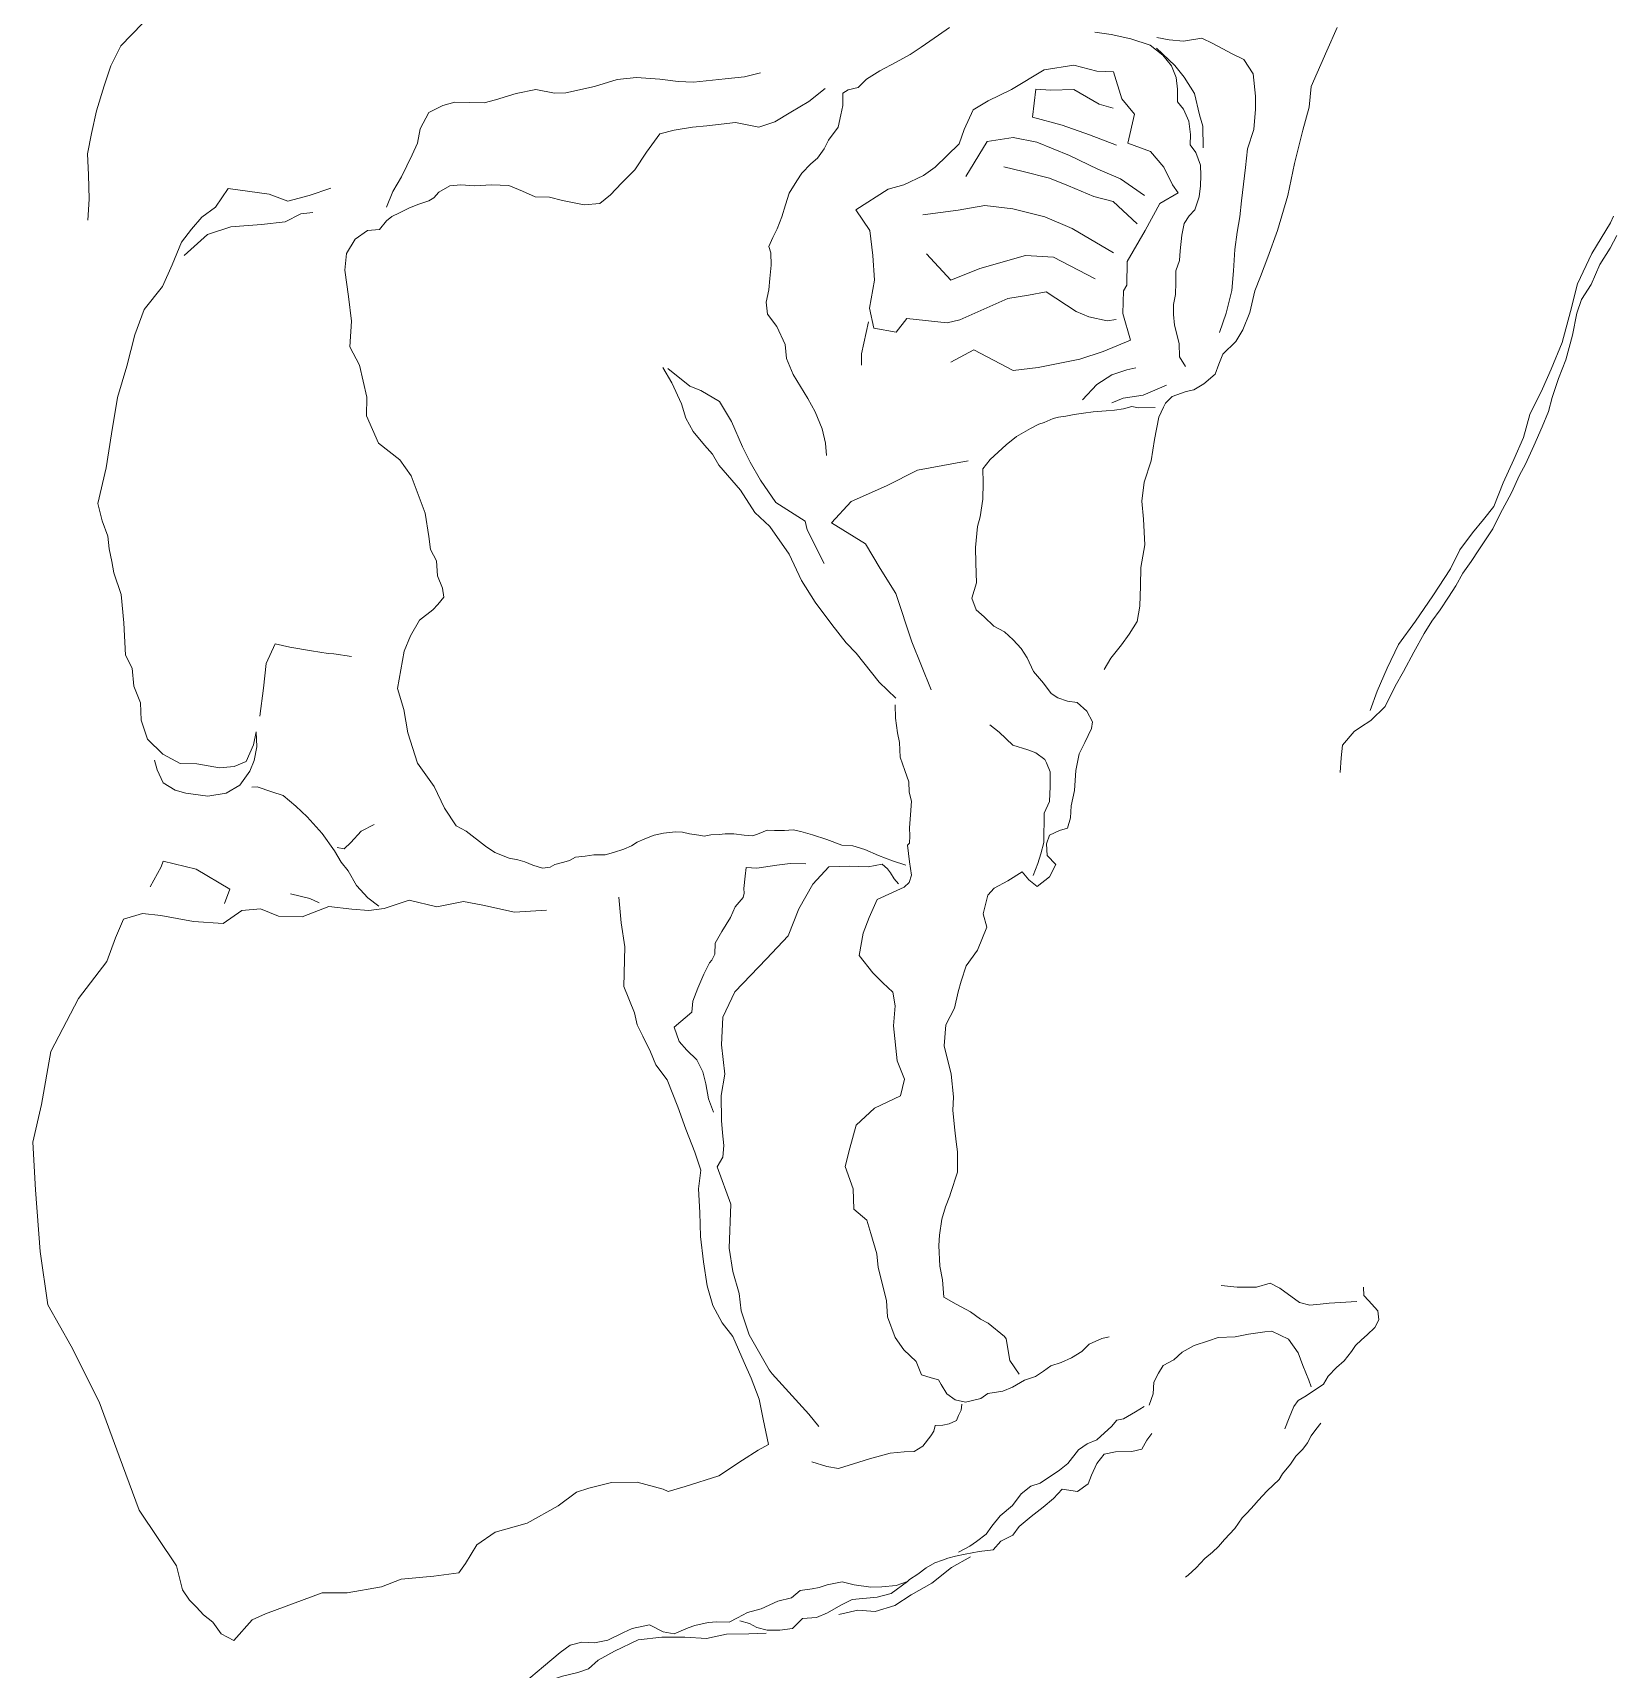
# Model space of a CAD drawing. Extents: x 683321 to 688873, y 7661944 to 7668387.
# Drawn here: x 684942.1 to 685194.4, y 7664659.4 to 7664920.7 of the extents above; entities that cross this region are included whole.
import ezdxf

# ---------------------------------------------------------------- set-up
doc = ezdxf.new("R2010")
doc.units = 0
doc.header["$MEASUREMENT"] = 0
doc.layers.add('01 CRESTA_Line', color=3, linetype='Continuous', lineweight=20)

msp = doc.modelspace()

# ---------------------------------------------------------------- linework, layer by layer
at = {"layer": '01 CRESTA_Line'}
for points in [[(684959.65, 7664922.17, 4208.72), (684956.19, 7664918.61, 4207.88), (684954.6, 7664915.43, 4207.9), (684953.53, 7664912.23, 4207.76), (684952.33, 7664908.23, 4207.52), (684951.53, 7664904.64, 4207.62), (684950.88, 7664901.38, 4207.73), (684951.06, 7664898.01, 4208.3), (684951.15, 7664894.13, 4207.61), (684950.92, 7664890.81, 4207.16)], [(685088.58, 7664921.56, 4213.16), (685086.8, 7664920.33, 4214.23), (685084.07, 7664918.43, 4215.48), (685082.29, 7664917.24, 4216.41), (685080.04, 7664916.01, 4217.16), (685077.45, 7664914.64, 4218.51), (685075.29, 7664913.29, 4219.29), (685074.01, 7664911.96, 4220.22), (685072.38, 7664911.62, 4220.7), (685071.54, 7664911.09, 4220.66), (685071.53, 7664909.11, 4219.94), (685071.19, 7664907.58, 4219.25), (685070.77, 7664905.66, 4218.93), (685069.23, 7664903.56, 4218.57), (685068.56, 7664902.2, 4218.53), (685067.51, 7664900.66, 4218.4), (685066.42, 7664899.76, 4218.4), (685064.98, 7664898.31, 4218.13), (685064.17, 7664897.08, 4217.98), (685062.95, 7664895.11, 4217.95), (685062.4, 7664893.22, 4217.89), (685061.77, 7664891.31, 4217.64), (685061.07, 7664889.41, 4217.47), (685060.34, 7664887.99, 4217.39), (685059.73, 7664886.59, 4217.37), (685060.03, 7664885.55, 4217.04), (685060.09, 7664883.6, 4216.48), (685059.88, 7664881.48, 4216.3), (685059.71, 7664879.68, 4216.08), (685059.31, 7664877.67, 4215.86), (685059.52, 7664875.78, 4215.69), (685061, 7664873.81, 4215.29), (685062.32, 7664870.94, 4215.04), (685062.54, 7664868.68, 4214.81), (685063.62, 7664866.15, 4214.48), (685065.97, 7664862.31, 4214.04), (685067.09, 7664860.18, 4213.65), (685068.25, 7664857.48, 4213.45), (685068.75, 7664855.18, 4213.21), (685068.91, 7664853.22, 4213.12)], [(685126.27, 7664867.41, 4208.25), (685125.31, 7664868.94, 4208.44), (685125.28, 7664871.1, 4208.95), (685124.5, 7664874.01, 4209.85), (685124.36, 7664875.74, 4210.32), (685124.37, 7664877.29, 4210.61), (685124.65, 7664878.91, 4210.97), (685124.74, 7664880.81, 4211.02), (685124.74, 7664882.69, 4211.13), (685125.33, 7664884.32, 4210.89), (685125.42, 7664885.91, 4210.6), (685125.69, 7664888.41, 4209.9), (685126.05, 7664890.24, 4209.8), (685126.85, 7664891.48, 4209.66), (685127.78, 7664892.46, 4209.77), (685128.43, 7664894.5, 4209.81), (685128.68, 7664896.29, 4209.74), (685128.73, 7664897.93, 4209.8), (685128.66, 7664899.59, 4209.94), (685127.91, 7664901.57, 4210.24), (685127.01, 7664902.79, 4210.14), (685127.09, 7664904.48, 4209.87), (685126.81, 7664906.6, 4210.09), (685125.95, 7664908.49, 4210.13), (685124.97, 7664909.7, 4210.15), (685124.98, 7664911.69, 4210.15), (685124.76, 7664913.58, 4210.35), (685124.03, 7664915.41, 4210.39), (685122.63, 7664917.16, 4210.41), (685120.61, 7664918.72, 4210.71), (685117.54, 7664919.76, 4210.76), (685114.38, 7664920.44, 4210.47), (685111.81, 7664920.81, 4210.01)], [(685150.47, 7664921.53, 4201.67), (685148.82, 7664917.84, 4201.88), (685146.36, 7664912.11, 4202.74), (685146, 7664908.81, 4202.72), (685145.01, 7664905.13, 4203.2), (685143.7, 7664899.82, 4203.64), (685142.6, 7664894.73, 4203.97), (685140.97, 7664889.15, 4204.36), (685139.44, 7664884.85, 4204.85), (685138.24, 7664881.8, 4204.98), (685137.34, 7664879.5, 4205.61), (685136.54, 7664876.04, 4205.77), (685135.44, 7664873.25, 4206.46), (685134.29, 7664871.39, 4206.83), (685132.25, 7664869.38, 4207.25), (685131.58, 7664867.77, 4207.17), (685130.99, 7664866.21, 4207.01), (685129.19, 7664864.63, 4207.05), (685127.58, 7664863.7, 4206.52), (685126.4, 7664863.4, 4206.91), (685124.14, 7664862.61, 4207.55), (685123.06, 7664861.56, 4207.43), (685122.75, 7664860.91, 4207.25), (685122.01, 7664859.34, 4207.55), (685121.31, 7664855.77, 4207.74), (685120.81, 7664852.34, 4208.11), (685119.65, 7664848.94, 4208.38), (685119.29, 7664845.9, 4207.9), (685119.55, 7664843.01, 4207.9), (685119.79, 7664838.93, 4208.12), (685119.11, 7664835.31, 4208.03), (685119.09, 7664832.37, 4208.54), (685119, 7664829.16, 4208.55), (685118.53, 7664826.71, 4208.07), (685117.28, 7664824.69, 4207.88), (685116.07, 7664822.94, 4208.54), (685114.35, 7664820.84, 4208.96), (685113.27, 7664819, 4208.82)], [(685131.68, 7664872.82, 4206.91), (685132.76, 7664875.91, 4206.81), (685133.69, 7664879.55, 4206.7), (685133.92, 7664882.68, 4206.86), (685134.17, 7664886.08, 4206.72), (685134.52, 7664888.85, 4207.13), (685134.92, 7664891.29, 4207.17), (685135.23, 7664893.89, 4207.12), (685135.84, 7664899.19, 4206.96), (685136.16, 7664902.16, 4207.21), (685137.18, 7664905.24, 4207.11), (685137.45, 7664908.52, 4207.1), (685137.45, 7664910.57, 4207.25), (685137.09, 7664914.13, 4207.85), (685135.56, 7664916.46, 4208.44), (685133.73, 7664917.34, 4209.37), (685130.61, 7664918.98, 4209.51), (685128.89, 7664919.86, 4209.44), (685125.97, 7664919.35, 4210.25), (685123.68, 7664919.58, 4210.02), (685121.67, 7664919.93, 4209.71)], [(685121.66, 7664918.25, 4210.26), (685124.55, 7664915.51, 4209.97), (685126.05, 7664913.64, 4209.9), (685127.7, 7664911, 4209.69), (685128.51, 7664907.6, 4209.17), (685129.03, 7664905.79, 4209.75), (685129.1, 7664902.33, 4209.43)], [(685115.19, 7664874.92, 4207.8), (685113.73, 7664874.69, 4208.13), (685110.83, 7664875.36, 4208.23), (685108.78, 7664876.19, 4207.42), (685104.01, 7664879.33, 4207.6), (685101.18, 7664878.78, 4208.51), (685097.88, 7664878.3, 4208.3), (685094.08, 7664876.57, 4208.25), (685090.21, 7664874.89, 4208.49), (685088.19, 7664874.4, 4208.01), (685081.77, 7664875.1, 4208.43), (685080.05, 7664872.9, 4208.35), (685076.46, 7664873.56, 4208.01), (685075.81, 7664876.71, 4207.71), (685076.58, 7664881.21, 4208.39), (685076.32, 7664885.16, 4208.06), (685075.86, 7664889.15, 4208.95), (685073.59, 7664892.43, 4209.62), (685078.8, 7664895.73, 4208.29), (685081.29, 7664896.41, 4208.84), (685084.4, 7664897.93, 4208.74), (685086.27, 7664899.26, 4208.25), (685090.14, 7664902.97, 4208.51), (685090.94, 7664905.28, 4209.26), (685092.35, 7664908.42, 4208.4), (685094.73, 7664909.82, 4208), (685098.45, 7664911.67, 4208.12), (685103.69, 7664914.77, 4208.42), (685108.44, 7664915.56, 4208.28), (685112.13, 7664914.57, 4209.08), (685114.77, 7664914.46, 4208.82), (685116.08, 7664910.15, 4208.6), (685118.13, 7664907.71, 4208.33), (685117.04, 7664903.07, 4208.17), (685120.69, 7664901.76, 4207.9), (685122.82, 7664899.23, 4208.93), (685124.21, 7664896.44, 4209.12), (685125.09, 7664895.15, 4208.84), (685122.18, 7664893.43, 4208.73), (685119.83, 7664889.12, 4208.8), (685116.96, 7664884.2, 4208.65), (685116.92, 7664880.41, 4207.91), (685116.39, 7664879.49, 4207.92), (685116.27, 7664875.86, 4207.51), (685117.48, 7664871.62, 4207.12), (685113.13, 7664869.81, 4208.31), (685109.38, 7664868.6, 4207.48), (685102.72, 7664867.27, 4207.91), (685098.73, 7664866.78, 4207.87), (685092.44, 7664870.05, 4208.55), (685088.81, 7664868.12, 4207.94)], [(685068.69, 7664911.8, 4220.88), (685066.12, 7664909.76, 4220.09), (685063.22, 7664908.04, 4221.04), (685060.66, 7664906.48, 4221.42), (685058.11, 7664905.63, 4221.1), (685054.41, 7664906.39, 4221.01), (685049.79, 7664905.85, 4221.72), (685047.52, 7664905.63, 4221.76), (685044.57, 7664905.18, 4221.4), (685042.33, 7664904.55, 4221.23), (685040.17, 7664901.62, 4220.61), (685038.31, 7664898.81, 4220.5), (685036.17, 7664896.71, 4220.14), (685034.43, 7664894.81, 4220.56), (685032.74, 7664893.43, 4220.62), (685030.22, 7664893.23, 4220.63), (685026.74, 7664893.94, 4220.02), (685024.66, 7664894.47, 4220.53), (685022.39, 7664894.5, 4221.03), (685020.36, 7664895.44, 4221.03), (685018.18, 7664896.34, 4220.86), (685015.44, 7664896.44, 4220.64), (685012.7, 7664896.26, 4221.04), (685010.54, 7664896.41, 4221.15), (685008.75, 7664896.24, 4221.14), (685007.01, 7664895.28, 4220.84), (685006.21, 7664894.35, 4220.53), (685005.39, 7664893.86, 4220.67), (685003.83, 7664893.34, 4220.66), (685002.34, 7664892.73, 4220.66), (685000.73, 7664891.95, 4220.69), (684999.49, 7664891.35, 4220.86), (684998.63, 7664890.7, 4220.89), (684997.54, 7664889.3, 4220.72), (684995.62, 7664889.13, 4220.26), (684993.62, 7664887.74, 4220.07), (684992.24, 7664885.45, 4220.56), (684991.97, 7664882.82, 4220.9), (684992.57, 7664878.57, 4221.64), (684993.07, 7664874.67, 4221.26), (684992.8, 7664870.55, 4221.28), (684994.33, 7664867.62, 4221.89), (684995.48, 7664862.52, 4220.45), (684995.47, 7664859.55, 4221.02), (684997.39, 7664855.16, 4220.21), (685000.77, 7664852.51, 4219.69), (685002.6, 7664849.94, 4219.86), (685004.84, 7664844, 4220.31), (685005.42, 7664840.28, 4221.02), (685005.65, 7664838.21, 4220.81), (685006.63, 7664836.38, 4220.14), (685006.81, 7664833.97, 4220.62), (685007.57, 7664832, 4220.75), (685007.79, 7664830.57, 4220.92), (685006.84, 7664829.43, 4221), (685006.05, 7664828.53, 4220.69), (685003.91, 7664826.92, 4221.28), (685002.48, 7664824.39, 4221.76), (685001.47, 7664821.98, 4221.59), (685000.39, 7664815.99, 4221.67), (685001.41, 7664812.64, 4221.96), (685002.08, 7664808.9, 4222.16), (685003.58, 7664804.05, 4222.39), (685006.28, 7664800.33, 4221.85), (685007.91, 7664796.88, 4222.74), (685009.78, 7664794.06, 4221.94), (685011.37, 7664793.22, 4221.36), (685014.46, 7664790.83, 4219.59), (685015.93, 7664789.81, 4219.86), (685018.23, 7664788.88, 4219.77), (685019.64, 7664788.65, 4219.73), (685020.74, 7664788.33, 4219.67), (685022.04, 7664787.8, 4219.66), (685023.57, 7664787.28, 4219.63), (685024.79, 7664787.44, 4219.46), (685025.52, 7664787.88, 4219.25), (685026.96, 7664788.27, 4218.82), (685027.87, 7664788.54, 4218.65), (685028.83, 7664789.04, 4218.51), (685030.37, 7664789.21, 4218.37), (685031.77, 7664789.42, 4218.2), (685033.55, 7664789.44, 4218.12), (685034.89, 7664789.81, 4217.9), (685036.57, 7664790.35, 4217.84), (685037.76, 7664790.87, 4217.88), (685038.69, 7664791.43, 4217.71), (685039.92, 7664792.01, 4217.5), (685041.38, 7664792.59, 4217.19), (685042.91, 7664792.91, 4216.96), (685044.82, 7664793.11, 4217.04), (685045.9, 7664793.05, 4216.86), (685047.07, 7664792.8, 4217.06), (685048.53, 7664792.56, 4217.55), (685049.41, 7664792.42, 4217.44), (685050.46, 7664792.6, 4217.42), (685051.8, 7664792.7, 4217.45), (685052.74, 7664792.79, 4217.29), (685054.13, 7664792.79, 4217.09), (685055.77, 7664792.55, 4217.3), (685057.15, 7664792.47, 4217.08), (685058.16, 7664792.81, 4216.9), (685059.44, 7664793.35, 4216.67), (685060.64, 7664793.31, 4216.44), (685062.23, 7664793.29, 4216.38), (685063.6, 7664793.44, 4216.53), (685064.82, 7664793.14, 4216.4), (685066.7, 7664792.6, 4215.97), (685068.97, 7664791.9, 4215.85), (685071.35, 7664790.96, 4215.81), (685073.11, 7664790.86, 4215.21), (685075.06, 7664790.29, 4214.74), (685077.22, 7664789.3, 4214.66), (685079.49, 7664788.47, 4214.28), (685081.6, 7664787.77, 4213.79)], [(684998.66, 7664892.88, 4220.41), (684999.66, 7664895.34, 4220.44), (685001.05, 7664897.69, 4220.47), (685002.72, 7664901.2, 4220.41), (685003.58, 7664903.06, 4220.04), (685004.03, 7664905.38, 4219.57), (685005.41, 7664908, 4220.04), (685007.64, 7664909.11, 4220.25), (685009.56, 7664909.63, 4219.85), (685014.26, 7664909.54, 4220.99), (685016.06, 7664909.98, 4221.12), (685019.35, 7664911.01, 4221.64), (685022.51, 7664911.64, 4221.81), (685025.5, 7664911.04, 4221.24), (685027.28, 7664911.12, 4220.79), (685031.89, 7664912.15, 4220.89), (685035.5, 7664913.24, 4220.49), (685038.6, 7664913.56, 4219.6), (685042.3, 7664913.29, 4220.29), (685045.23, 7664912.91, 4219.89), (685047.69, 7664912.8, 4219.73), (685052.74, 7664913.34, 4220.31), (685055.84, 7664913.66, 4219.72), (685058.39, 7664914.32, 4218.62)], [(685115.24, 7664902.77, 4208.78), (685110.93, 7664904.4, 4208.66), (685106.57, 7664905.97, 4208.57), (685101.82, 7664907.25, 4208.82), (685102.34, 7664911.68, 4208.96), (685104.74, 7664911.55, 4208.99), (685108.45, 7664911.63, 4207.97), (685112.47, 7664909.3, 4209.15), (685114.71, 7664908.67, 4209.21)], [(685091.16, 7664897.75, 4208.45), (685094.6, 7664903.33, 4208.96), (685098.76, 7664904.01, 4209.07), (685102.52, 7664903.25, 4209.14), (685107.76, 7664901.11, 4208.86), (685112.24, 7664898.93, 4208.88), (685115.88, 7664897.38, 4208.34), (685119.7, 7664894.73, 4209.02)], [(685118.54, 7664890.21, 4209.01), (685114.69, 7664893.74, 4208.67), (685111.62, 7664894.56, 4209.16), (685107.58, 7664896.29, 4209.55), (685104.53, 7664897.48, 4209.13), (685100.36, 7664898.54, 4209.27), (685097.25, 7664899.29, 4208.66)], [(684961.59, 7664804.52, 4218.4), (684962, 7664803, 4218.8), (684963, 7664800.92, 4218.78), (684964.89, 7664799.76, 4218.59), (684966.62, 7664799.28, 4218.45), (684970.1, 7664798.81, 4218.73), (684973.05, 7664799.25, 4218.59), (684975.22, 7664800.55, 4218.34), (684976.82, 7664802.78, 4218.54), (684977.51, 7664804.48, 4218.87), (684977.96, 7664806.7, 4217.85), (684977.82, 7664809.08, 4217.85), (684977.42, 7664806.99, 4217.81), (684976.23, 7664804.34, 4219.03), (684974.31, 7664803.51, 4219.12), (684971.97, 7664803.3, 4219), (684968.34, 7664803.95, 4219.11), (684965.7, 7664804.04, 4219.35), (684962.9, 7664805.51, 4219.34), (684960.48, 7664807.92, 4217.52), (684959.46, 7664810.94, 4217.13), (684959.35, 7664813.68, 4216.88), (684958.3, 7664816.39, 4217.01), (684958.02, 7664819.24, 4217.33), (684956.96, 7664821.33, 4216.75), (684956.67, 7664826.5, 4216.87), (684956.24, 7664831.01, 4216.41), (684955.11, 7664834.48, 4215.26), (684954.79, 7664836.26, 4215.17), (684954.33, 7664838.31, 4215.43), (684954.13, 7664840.32, 4215.47), (684953.21, 7664842.78, 4215.94), (684952.56, 7664845.56, 4215.44), (684953.85, 7664851.21, 4215.48), (684954.71, 7664856.68, 4215.38), (684955.7, 7664862.44, 4215.9), (684957.19, 7664867.48, 4215.86), (684958.47, 7664872.45, 4216.12), (684959.96, 7664876.5, 4215.58), (684962.88, 7664880.2, 4216.65), (684964.42, 7664883.67, 4216.82), (684965.91, 7664887.25, 4216.82), (684967.48, 7664889.33, 4216.52), (684969.16, 7664891.25, 4216.43), (684971.33, 7664892.88, 4216.7), (684973.33, 7664895.82, 4216.62), (684979.89, 7664894.92, 4218.31), (684982.89, 7664893.81, 4216.88), (684986.31, 7664894.73, 4218.05), (684989.77, 7664895.92, 4217.65)], [(684966.32, 7664885.12, 4217.79), (684970.03, 7664888.51, 4217.94), (684973.76, 7664889.73, 4218.22), (684978.69, 7664890.09, 4218.76), (684982.46, 7664890.5, 4218.91), (684984.94, 7664891.82, 4218.18), (684986.86, 7664892, 4217.67)], [(685084.33, 7664891.65, 4208.26), (685089.97, 7664892.36, 4208.96), (685094.19, 7664893.14, 4209.12), (685098.67, 7664892.59, 4209.04), (685103.8, 7664891.31, 4208.95), (685108.19, 7664889.46, 4208.67), (685114.75, 7664885.58, 4209.07)], [(685194.62, 7664891.41, 4211.19), (685194.15, 7664890.36, 4211.38), (685191.18, 7664885.45, 4211.02), (685188.88, 7664880.61, 4211.06), (685187.74, 7664876.2, 4211.37), (685186.44, 7664871.24, 4211.69), (685184.66, 7664866.99, 4211.94), (685183.31, 7664863.85, 4212.01), (685181.29, 7664859.76, 4211.53), (685180.28, 7664856.07, 4211.53), (685178.7, 7664852.57, 4211.56), (685176.99, 7664848.84, 4211.75), (685175.54, 7664845.08, 4211.8), (685173.88, 7664842.97, 4211.94), (685172.09, 7664840.86, 4211.75), (685170.06, 7664838.12, 4211.52), (685168.58, 7664835.09, 4211.58), (685165.76, 7664830.79, 4211.36), (685162.98, 7664826.77, 4211.44), (685160.3, 7664823.01, 4211.64), (685158.48, 7664819.25, 4211.64), (685156.88, 7664815.54, 4211.67), (685155.78, 7664812.46, 4211.84)], [(685150.98, 7664802.56, 4209.51), (685151.14, 7664804.91, 4209.99), (685151.32, 7664806.95, 4210.62), (685153.19, 7664809.11, 4211.22), (685154.21, 7664809.84, 4211.74), (685155.88, 7664810.9, 4211.78), (685158.15, 7664813.13, 4211.47), (685159.77, 7664816.36, 4211.31), (685161.1, 7664818.72, 4211.11), (685162.73, 7664821.77, 4211.53), (685164.39, 7664824.77, 4211.46), (685165.6, 7664826.77, 4211.3), (685166.93, 7664828.54, 4211.5), (685168.3, 7664830.57, 4211.56), (685169.44, 7664832.4, 4211.54), (685170.57, 7664834.42, 4211.7), (685171.89, 7664836.25, 4211.5), (685173.14, 7664838.14, 4211.74), (685175.38, 7664841.5, 4211.76), (685176.55, 7664843.91, 4211.83), (685178.35, 7664847.22, 4211.64), (685179.6, 7664850.07, 4211.62), (685180.55, 7664851.8, 4211.67), (685181.91, 7664854.74, 4211.73), (685183.22, 7664857.79, 4211.57), (685184.27, 7664860.21, 4211.53), (685184.84, 7664862.44, 4211.7), (685185.83, 7664865.49, 4211.65), (685187.04, 7664868.46, 4211.72), (685188.08, 7664872.43, 4211.53), (685188.8, 7664875.91, 4211.53), (685189.51, 7664878.12, 4211.33), (685191.09, 7664880.51, 4211.22), (685192.47, 7664883.72, 4211.25), (685194.11, 7664886.32, 4211.18), (685195.15, 7664888.35, 4211.3)], [(685111.83, 7664881.39, 4208.59), (685105.17, 7664884.89, 4208.36), (685100.71, 7664885.13, 4208.81), (685093.4, 7664883.04, 4208.45), (685088.8, 7664881.2, 4208.68), (685084.88, 7664885.43, 4208.08)], [(685074.53, 7664867.63, 4208.33), (685074.53, 7664869.45, 4208.15), (685075.62, 7664874.53, 4208.06)], [(685042.79, 7664867.27, 4218.03), (685044.21, 7664864.83, 4218.52), (685045.77, 7664861.47, 4219.18), (685046.48, 7664859.16, 4219.64), (685047.64, 7664857.06, 4220.01), (685049.43, 7664854.84, 4219.9), (685050.7, 7664853.44, 4219.75), (685051.71, 7664851.67, 4219.27), (685055.19, 7664847.69, 4218.93), (685057.48, 7664844.08, 4218.94), (685059.86, 7664841.84, 4218.61), (685062.94, 7664837.45, 4218.5), (685064.94, 7664833.25, 4217.92), (685067.1, 7664829.8, 4217.43), (685069.76, 7664826.19, 4217.36), (685072.05, 7664823.29, 4216.63), (685073.69, 7664821.61, 4216.5), (685077.36, 7664817.02, 4215.92), (685079.99, 7664814.47, 4214.73)], [(685068.55, 7664835.98, 4216.11), (685065.82, 7664841.35, 4216.36), (685065.53, 7664842.74, 4216.36), (685060.83, 7664845.7, 4217.21), (685058.36, 7664849.27, 4217.55), (685056.73, 7664852.14, 4217.59), (685055.52, 7664854.61, 4217.7), (685053.75, 7664858.62, 4216.97), (685051.81, 7664861.84, 4216.92), (685048.88, 7664863.56, 4217.79), (685047.12, 7664864.26, 4218.48), (685043.58, 7664867.12, 4218.18)], [(685109.81, 7664862.07, 4207.48), (685112.1, 7664864.53, 4207.22), (685114.48, 7664866.09, 4208.01), (685116.88, 7664866.89, 4207.56), (685118.36, 7664867.18, 4207.12)], [(685123.25, 7664864.45, 4206.52), (685119.52, 7664862.82, 4207.49), (685116.31, 7664862.34, 4207.37), (685114.49, 7664861.61, 4207.25)], [(685121.44, 7664860.85, 4206.94), (685118.76, 7664860.83, 4206.37), (685117.7, 7664861, 4206.95), (685116.36, 7664860.67, 4207.35), (685114.92, 7664860.46, 4207.42), (685113.57, 7664860.31, 4207.49), (685111.52, 7664860.19, 4207.6), (685109.95, 7664859.98, 4208.02), (685108.51, 7664859.74, 4208.41), (685107.16, 7664859.5, 4208.83), (685105.98, 7664859.3, 4209.32), (685105.12, 7664859.11, 4209.69), (685103.7, 7664858.48, 4210.27), (685102.86, 7664858.21, 4210.67), (685101.51, 7664857.52, 4211.34), (685099.26, 7664856.23, 4212.57), (685097.64, 7664854.9, 4213.69), (685095.05, 7664852.58, 4215.26), (685093.91, 7664851.06, 4215.87), (685093.93, 7664848.84, 4214.94), (685093.88, 7664846.24, 4215.14), (685093.45, 7664843.4, 4214.88), (685093.05, 7664841.85, 4215.36), (685092.75, 7664838.5, 4214.85), (685092.76, 7664835.99, 4215.18), (685092.89, 7664832.88, 4214.5), (685092.14, 7664830.4, 4214.91), (685092.85, 7664828.55, 4215.08), (685094.12, 7664827.41, 4214.8), (685095.64, 7664825.94, 4214.45), (685097.35, 7664825.04, 4213.77), (685098.76, 7664823.76, 4213.51), (685100.04, 7664822.38, 4213.82), (685101, 7664820.9, 4214.19), (685102.01, 7664818.72, 4214.53), (685103.57, 7664816.85, 4214.36), (685104.79, 7664815.17, 4213.59), (685105.87, 7664814.49, 4212.81), (685107.42, 7664813.98, 4211.5), (685108.94, 7664813.75, 4210.44), (685110.53, 7664812.37, 4211.02), (685111.39, 7664810.66, 4211.31), (685111.25, 7664809.61, 4211.4), (685110.18, 7664807.35, 4211.19), (685109.3, 7664805.55, 4211.5), (685108.76, 7664802.89, 4211.68), (685108.55, 7664799.69, 4211.95), (685108.01, 7664797.27, 4211.54), (685107.91, 7664795.32, 4210.92), (685107.42, 7664793.68, 4211.37), (685106.14, 7664793.32, 4211.86), (685104.57, 7664792.59, 4212.38), (685104.09, 7664791.19, 4212.49), (685104.19, 7664789.33, 4211.97), (685105.54, 7664787.91, 4211.66), (685104.52, 7664785.89, 4211.89), (685102.56, 7664784.37, 4211.66), (685101.25, 7664785.45, 4211.14), (685100.17, 7664786.7, 4211.75), (685097.91, 7664785.28, 4212.4), (685095.7, 7664784.09, 4212.78), (685094.72, 7664782.99, 4212.57), (685093.94, 7664780.02, 4212.12), (685094.55, 7664777.89, 4212.61), (685093.06, 7664774.2, 4213.07), (685091.21, 7664771.71, 4212.54), (685090.45, 7664769.25, 4213.16), (685089.96, 7664767.53, 4213.58), (685089.38, 7664764.92, 4213.84), (685087.99, 7664762.28, 4213.24), (685087.74, 7664758.95, 4213.16), (685088.83, 7664754.4, 4213.95), (685089.23, 7664750.78, 4213.09), (685089.11, 7664748.62, 4212.48), (685089.41, 7664745.47, 4213.26), (685089.64, 7664743.61, 4213.63), (685089.87, 7664742, 4213.63), (685089.84, 7664738.74, 4212.9), (685088.74, 7664735.32, 4212.14), (685088.64, 7664734.96, 4212.29), (685087.93, 7664733.23, 4212.96), (685087.35, 7664731.23, 4213.3), (685086.99, 7664728.71, 4213.36), (685086.86, 7664727.03, 4213.27), (685087.03, 7664723.76, 4213.09), (685087.48, 7664721.55, 4212.77), (685087.67, 7664718.79, 4212.55), (685089.64, 7664717.68, 4212.81), (685091.93, 7664716.42, 4213.31), (685093.51, 7664715.29, 4213.49), (685094.75, 7664714.65, 4213.35), (685097.34, 7664712.53, 4212.36), (685097.61, 7664712.15, 4212.13), (685098.2, 7664708.66, 4210.71), (685099.69, 7664706.5, 4211.53)], [(685091.55, 7664852.34, 4215.81), (685083.47, 7664850.87, 4215.15), (685078.53, 7664848.36, 4216.44), (685072.87, 7664845.84, 4216.39), (685069.73, 7664842.44, 4215.01), (685075.15, 7664839.12, 4215.4), (685077.49, 7664835.16, 4215.77), (685079.98, 7664831.17, 4214.9), (685082.56, 7664823.43, 4214.54), (685085.66, 7664815.77, 4214.07)], [(684993.06, 7664821.08, 4218.7), (684990.21, 7664821.52, 4218.52), (684989.31, 7664821.57, 4218.15), (684986.66, 7664822.03, 4218.05), (684983.22, 7664822.6, 4218.32), (684980.88, 7664823.14, 4218.49), (684979.43, 7664819.98, 4217.44), (684979.02, 7664816.02, 4217.59), (684978.42, 7664811.57, 4217.93)], [(685079.87, 7664813.36, 4214.3), (685079.97, 7664811.28, 4213.74), (685080.28, 7664808.93, 4213.49), (685080.58, 7664807.36, 4213.48), (685080.69, 7664805.05, 4213.15), (685081.45, 7664802.89, 4212.89), (685082.06, 7664801.06, 4212.79), (685082.11, 7664799.44, 4212.87), (685082.5, 7664798.01, 4212.39), (685082.32, 7664795.79, 4212.03), (685082.2, 7664793.74, 4211.71), (685082.23, 7664792.45, 4211.52), (685082.17, 7664791.31, 4211.28), (685081.89, 7664790.99, 4211.15), (685082.17, 7664788.33, 4211.19), (685082.5, 7664786.19, 4211.04), (685082.11, 7664785.02, 4211.39), (685081.34, 7664784.29, 4212), (685077.04, 7664782.29, 4212.57), (685075.74, 7664779.41, 4213.61), (685074.76, 7664776.9, 4213.91), (685074.12, 7664773.36, 4213.67), (685076.31, 7664770.56, 4213.05), (685077.93, 7664768.98, 4212.73), (685079.51, 7664767.52, 4213.09), (685079.92, 7664765.33, 4213.71), (685079.63, 7664762.11, 4213.94), (685080.2, 7664756.52, 4213.21), (685081.4, 7664753.61, 4213.61), (685080.77, 7664750.94, 4213.53), (685076.58, 7664748.98, 4213.58), (685073.66, 7664746.25, 4214.24), (685072.65, 7664742.57, 4213.45), (685071.89, 7664739.65, 4214.66), (685073.16, 7664736.1, 4214.54), (685073.27, 7664732.82, 4213.84), (685075.36, 7664731.11, 4213.47), (685076, 7664728.95, 4213.99), (685076.95, 7664725.72, 4213.92), (685077.2, 7664723.5, 4213.39), (685078.53, 7664718.24, 4213.08), (685078.66, 7664715.63, 4213.94), (685079.87, 7664712.34, 4213.4), (685081.26, 7664710.37, 4212.48), (685083.26, 7664708.52, 4210.7), (685084.1, 7664706.41, 4211.61), (685085.67, 7664705.93, 4211.44), (685086.81, 7664705.58, 4211.62), (685087.26, 7664704.86, 4211.52), (685088.13, 7664703.33, 4211.89), (685089.46, 7664702.37, 4212.37), (685091.14, 7664702, 4212.37), (685093.6, 7664702.6, 4211.88), (685094.67, 7664703.43, 4212.06), (685097.09, 7664703.77, 4211.88), (685098.64, 7664704.4, 4211.84), (685100.57, 7664705.54, 4211.89), (685102.33, 7664706.14, 4211.99), (685103.58, 7664706.99, 4211.97), (685104.77, 7664707.82, 4212.16), (685106.41, 7664708.34, 4212.14), (685108.05, 7664709.12, 4211.76), (685109.7, 7664710.13, 4211.69), (685110.9, 7664711.27, 4211.49), (685112.88, 7664712.21, 4211.5), (685114.05, 7664712.47, 4211.71)], [(685095, 7664810.18, 4212.85), (685096.49, 7664809.01, 4212.52), (685098.69, 7664806.94, 4213.16), (685101.1, 7664806.2, 4213.89), (685102.35, 7664805.72, 4213.96), (685103.8, 7664804.65, 4213.87), (685104.08, 7664804.13, 4213.75), (685104.64, 7664802.69, 4213.38), (685104.64, 7664800.36, 4213.04), (685104.56, 7664797.97, 4212.91), (685103.71, 7664796.1, 4212.56), (685103.66, 7664791.42, 4212.51), (685103.18, 7664789.6, 4212.11), (685102.69, 7664788.03, 4211.28), (685101.96, 7664786.13, 4211.05)], [(684997.43, 7664781.25, 4216), (684995.68, 7664782.54, 4215.33), (684993.87, 7664784.55, 4215.28), (684992.54, 7664786.85, 4215.37), (684991.42, 7664788.27, 4215.79), (684990.36, 7664790.09, 4216.2), (684988.39, 7664792.82, 4217.1), (684986, 7664795.51, 4217.23), (684984.17, 7664797.22, 4217.28), (684982.13, 7664798.88, 4217.41), (684980.34, 7664799.47, 4217.45), (684977.99, 7664800.28, 4217.31), (684977.16, 7664800.22, 4217.65)], [(684996.69, 7664794.27, 4216.52), (684994.59, 7664793.23, 4216.59), (684992.96, 7664791.39, 4216.72), (684991.91, 7664790.37, 4216.45), (684990.78, 7664790.62, 4216.5)], [(684960.91, 7664784.34, 4215.34), (684962.67, 7664787.5, 4215.49), (684962.95, 7664788.43, 4215.48), (684968.24, 7664787.15, 4215.2), (684973.62, 7664783.95, 4215.74), (684972.79, 7664781.67, 4215.64)], [(685065.61, 7664787.97, 4214.36), (685063.12, 7664788.06, 4214.91), (685061.01, 7664787.79, 4215.18), (685057.8, 7664787.29, 4215.14), (685056.07, 7664787.39, 4214.41), (685055.96, 7664786.01, 4213.87), (685055.71, 7664784.03, 4213.26), (685055.76, 7664783.32, 4213.16), (685055.6, 7664782.63, 4213.55), (685054.33, 7664781.13, 4214.56), (685053.61, 7664779.43, 4215.37), (685052.23, 7664777.16, 4215.08), (685051.12, 7664775.34, 4214.26), (685051.09, 7664773.55, 4213.21), (685050.63, 7664772.59, 4212.55), (685050.26, 7664772.19, 4212.68), (685049.35, 7664770.37, 4214.15), (685048.38, 7664768.16, 4214.83), (685047.56, 7664766.04, 4214.6), (685047.44, 7664764.32, 4214.69), (685044.59, 7664761.9, 4215.44), (685045.39, 7664759.63, 4215.11), (685046.64, 7664758.22, 4214.39), (685048.22, 7664756.68, 4214.98), (685049.16, 7664754.76, 4215.36), (685049.64, 7664752.87, 4215.48), (685050.07, 7664750.46, 4214.89), (685050.89, 7664748.34, 4214.72)], [(685080.45, 7664784.8, 4212.37), (685079.76, 7664785.62, 4213.16), (685079.15, 7664786.57, 4213.51), (685078.66, 7664787.18, 4214.18), (685077.81, 7664787.95, 4214.47), (685075.57, 7664787.49, 4214.69), (685072.6, 7664787.64, 4215.1), (685069.32, 7664787.5, 4215.07), (685066.76, 7664784.77, 4213.66), (685064.51, 7664780.8, 4214.02), (685062.8, 7664776.51, 4214.5), (685059.32, 7664772.81, 4215.31), (685054.26, 7664767.56, 4214.79), (685052.35, 7664763.49, 4215), (685052.16, 7664759.11, 4214.78), (685052.67, 7664754.39, 4215.68), (685052.08, 7664750.98, 4214.64), (685052.15, 7664746.99, 4214.45), (685052.34, 7664745.03, 4215.53), (685052.54, 7664743, 4215.25), (685052.38, 7664741.17, 4214.61), (685051.44, 7664739.59, 4214.23), (685053.63, 7664733.63, 4215.37), (685053.38, 7664726.59, 4213.09), (685053.94, 7664722.91, 4214.26), (685055, 7664719.36, 4214.91), (685055.31, 7664716.6, 4214.03), (685056.59, 7664712.78, 4212.6), (685059.77, 7664707.16, 4214.68), (685060.26, 7664706.53, 4214.52), (685066.1, 7664700.1, 4214.28), (685067.69, 7664698.16, 4213.96)], [(685024.22, 7664780.59, 4217.52), (685019.09, 7664780.25, 4217.65), (685014.01, 7664781.37, 4217.37), (685010.95, 7664781.98, 4217.46), (685006.71, 7664781.11, 4216.17), (685002.29, 7664782.17, 4216.58), (684998.25, 7664780.86, 4216.1), (684995.82, 7664780.52, 4215.47), (684993.1, 7664780.76, 4214.29), (684989.44, 7664781.17, 4214.14), (684985.18, 7664779.55, 4215.36), (684981.42, 7664779.62, 4215.27), (684978.51, 7664780.82, 4214.26), (684975.53, 7664780.56, 4214.67), (684972.56, 7664778.45, 4214.18), (684967.83, 7664778.78, 4215.93), (684962.6, 7664779.73, 4216.1), (684959.67, 7664780.05, 4215.38), (684956.63, 7664779.15, 4214.86), (684955.34, 7664776.19, 4214.58), (684954, 7664772.4, 4214.39), (684949.43, 7664766.47, 4215.78), (684945.05, 7664758.03, 4216), (684943.55, 7664749.56, 4216.03), (684942.14, 7664743.54, 4214.78), (684942.57, 7664735.94, 4216.19), (684943.33, 7664726.09, 4216.39), (684944.55, 7664717.59, 4215.21), (684948.26, 7664710.95, 4215.49), (684952.77, 7664702.07, 4215.89), (684955.97, 7664693.37, 4214.62), (684959.15, 7664684.76, 4215.2), (684965.13, 7664675.88, 4215.64), (684966.05, 7664672.07, 4214.13), (684967.17, 7664670.42, 4214.22), (684968.31, 7664669.28, 4214.25), (684969.42, 7664668.08, 4213.92), (684970.91, 7664666.88, 4213.93), (684972.26, 7664665.03, 4213.98), (684974.28, 7664663.98, 4213.96), (684977.2, 7664667.24, 4215.17), (684979.33, 7664668.23, 4214.51), (684988.37, 7664671.59, 4214.63), (684992.37, 7664671.55, 4213.42), (684997.87, 7664672.55, 4214.54), (685001, 7664673.77, 4214.25), (685006.22, 7664674.23, 4214.64), (685010.2, 7664674.79, 4214.41), (685011.25, 7664676.23, 4213.9), (685013.07, 7664679.26, 4213.93), (685016.01, 7664681.26, 4213.09), (685021.1, 7664682.67, 4214.17), (685026.09, 7664685.49, 4214.08), (685028.97, 7664687.65, 4214.33), (685030.99, 7664688.28, 4214.02), (685034.59, 7664689.21, 4214.81), (685038.7, 7664689.25, 4214.46), (685042.86, 7664688.13, 4213.59), (685043.65, 7664687.74, 4213.14), (685046.36, 7664688.56, 4211.73), (685051.73, 7664690.28, 4213.89), (685055.49, 7664692.76, 4213.79), (685058, 7664694.33, 4214.34), (685059.65, 7664695.25, 4214.45), (685058.81, 7664699.33, 4214.17), (685058.16, 7664702.52, 4213.2), (685056.9, 7664705.87, 4214.56), (685055.8, 7664708.37, 4214.51), (685053.96, 7664712.49, 4212.85), (685052.27, 7664714.67, 4214.36), (685050.75, 7664717.44, 4214.95), (685049.88, 7664720.61, 4215.08), (685049.26, 7664724.41, 4216.67), (685048.82, 7664728.49, 4216.11), (685048.7, 7664732.29, 4215.91), (685048.48, 7664736.1, 4216.24), (685048.88, 7664739.07, 4216.06), (685047.87, 7664741.94, 4216.81), (685046.46, 7664745.6, 4216.41), (685045.16, 7664749.21, 4216.94), (685043.47, 7664753.47, 4215.55), (685041.65, 7664755.88, 4215.71), (685040.81, 7664757.97, 4215.35), (685039.57, 7664760.47, 4214.77), (685038.69, 7664762.26, 4215.54), (685038.28, 7664764.18, 4215.46), (685036.54, 7664768.42, 4214.5), (685036.73, 7664774.74, 4215.23), (685036.12, 7664778.55, 4214.77), (685035.75, 7664782.67, 4214.58)], [(684987.88, 7664781.77, 4214.12), (684986.41, 7664782.45, 4213.95), (684983.33, 7664783.21, 4212.81)], [(685131.99, 7664720.65, 4211.69), (685134.51, 7664720.39, 4212.41), (685137.59, 7664720.39, 4213.02), (685139.78, 7664721.01, 4212.51), (685141.33, 7664720.22, 4212.43), (685144.47, 7664717.95, 4213.69), (685146.11, 7664717.52, 4213.39), (685147.76, 7664717.67, 4212.79), (685149.21, 7664717.84, 4212.54), (685153.61, 7664718.1, 4211.92)], [(685154.7, 7664720.41, 4212.74), (685154.76, 7664719.05, 4212.95), (685155.52, 7664718.24, 4213.2), (685157.01, 7664716.58, 4212.84), (685157.14, 7664715.16, 4212.71), (685156.49, 7664713.95, 4213.51), (685155.31, 7664712.77, 4214.48), (685154.38, 7664712, 4215.21), (685153.41, 7664711.05, 4215.64), (685152.76, 7664710.1, 4216), (685151.63, 7664708.64, 4217.29), (685150.37, 7664707.53, 4217.16), (685149.08, 7664706.16, 4217.72), (685148.31, 7664704.91, 4218.24), (685145.53, 7664703.02, 4218.11), (685144.27, 7664702.3, 4218.03), (685143.57, 7664701.32, 4217.75), (685142.81, 7664699.53, 4217.18), (685142.14, 7664697.78, 4216.59)], [(685120.47, 7664701.54, 4219.92), (685121.08, 7664703.34, 4219.21), (685121.22, 7664705.22, 4218.11), (685121.98, 7664706.67, 4217.83), (685122.72, 7664707.87, 4217.51), (685124.42, 7664708.76, 4217.22), (685125.74, 7664710.01, 4216.93), (685127.66, 7664711.07, 4216.82), (685129.96, 7664711.82, 4216.72), (685131.49, 7664712.35, 4216.5), (685134.22, 7664712.46, 4216.69), (685136.33, 7664712.87, 4216.73), (685138.93, 7664713.23, 4216.75), (685140.07, 7664713.36, 4216.53), (685142.72, 7664712.06, 4216.6), (685144.28, 7664709.91, 4216.96), (685145.02, 7664707.9, 4217.61), (685145.97, 7664705.52, 4219.07), (685146.36, 7664704.45, 4218.91)], [(685066.61, 7664692.48, 4211.68), (685068.96, 7664691.75, 4211.64), (685070.83, 7664691.43, 4211.33), (685075.82, 7664692.97, 4211.22), (685079.07, 7664693.86, 4211.39), (685081.34, 7664694.11, 4211.1), (685082.93, 7664694.15, 4211.49), (685084.31, 7664695, 4211.62), (685085.61, 7664696.62, 4211.95), (685086.09, 7664697.4, 4211.92), (685086.26, 7664698.29, 4211.71), (685087.51, 7664698.37, 4211.96), (685088.53, 7664698.57, 4212.11), (685089.67, 7664699.1, 4212.17), (685090.03, 7664699.91, 4212.37), (685090.44, 7664700.72, 4212.6), (685090.52, 7664701.7, 4212.65)], [(685090.02, 7664678.08, 4221.94), (685091.83, 7664679.03, 4221.76), (685092.86, 7664679.79, 4221.6), (685094.44, 7664680.93, 4221.32), (685095.36, 7664682.24, 4221.11), (685096.64, 7664683.87, 4220.42), (685098.63, 7664685.54, 4221.55), (685100.02, 7664687.37, 4221.52), (685101.54, 7664688.6, 4221.32), (685103.07, 7664689.06, 4220.72), (685106.12, 7664691.18, 4220.42), (685107.45, 7664692.22, 4220.38), (685109.16, 7664694.41, 4220.48), (685110.55, 7664695.37, 4220.35), (685112.09, 7664696.03, 4220.23), (685113.35, 7664697.1, 4220.47), (685114.45, 7664698.15, 4220.45), (685115.3, 7664699.15, 4220.23), (685116.34, 7664699.35, 4220.32), (685118.28, 7664700.49, 4220.17), (685119.69, 7664701.32, 4219.52)], [(685147.88, 7664698.69, 4215.06), (685147.06, 7664697.67, 4215.06), (685146.34, 7664696.67, 4215.32), (685145.74, 7664695.51, 4215.43), (685144.99, 7664694.54, 4215.49), (685143.91, 7664693.38, 4215.39), (685143.05, 7664692.1, 4215.45), (685141.75, 7664690.57, 4215.66), (685141.25, 7664689.69, 4215.69), (685140.26, 7664688.75, 4215.8), (685139.32, 7664687.88, 4215.82), (685137.87, 7664686.29, 4215.86), (685137.25, 7664685.59, 4215.99), (685136.1, 7664684.32, 4216.09), (685135.31, 7664683.57, 4216.18), (685134.15, 7664681.82, 4216.3), (685132.48, 7664680.07, 4216.25), (685131.55, 7664678.99, 4216.36), (685130.57, 7664678.07, 4216.39), (685129.36, 7664677.05, 4216.42), (685127.98, 7664675.57, 4216.51), (685126.72, 7664674.38, 4216.48), (685126.29, 7664674.06, 4216.51)], [(685120.9, 7664697.04, 4219.66), (685120.07, 7664695.96, 4219.17), (685119.27, 7664694.53, 4219.51), (685117.67, 7664694.13, 4219.57), (685115.09, 7664694.09, 4220.12), (685113.26, 7664693.7, 4220.5), (685112.09, 7664692.25, 4220.13), (685111.23, 7664690.38, 4219.52), (685110.74, 7664688.96, 4219.77), (685109.03, 7664687.75, 4219.8), (685106.58, 7664688.1, 4220.91), (685105.16, 7664686.61, 4221.2), (685103.54, 7664685.27, 4221.04), (685101.64, 7664683.78, 4221.15), (685099.7, 7664682.18, 4221.27), (685098.67, 7664680.76, 4221.2), (685096.78, 7664679.81, 4221.35), (685095.56, 7664678.43, 4221.4), (685093.32, 7664678.19, 4221.46), (685091.09, 7664677.77, 4221.74), (685089.53, 7664677.44, 4222.08), (685088.28, 7664677.11, 4221.9), (685087.47, 7664676.81, 4222.37), (685086.25, 7664676.34, 4222.37), (685084.85, 7664675.58, 4222.54), (685083.54, 7664674.53, 4222.59), (685082.19, 7664673.7, 4222.36), (685081.85, 7664673.36, 4222.57), (685079.27, 7664671.49, 4222.88), (685077.01, 7664670.86, 4222.83), (685073.01, 7664670.48, 4222.4), (685071.22, 7664669.61, 4223.18), (685069.11, 7664668.39, 4223.66), (685067.32, 7664667.63, 4223.72), (685065.07, 7664667.46, 4223.38), (685063.48, 7664665.85, 4223.38), (685061.46, 7664665.62, 4223.55), (685059.43, 7664665.59, 4223.8), (685057.8, 7664666.04, 4223.26), (685056.61, 7664666.69, 4223.25), (685055.06, 7664667.12, 4223.37)], [(685091.93, 7664677.31, 4221.26), (685088.88, 7664675.61, 4221.51), (685085.75, 7664673.14, 4222.76), (685082.45, 7664671.23, 4223.04), (685079.84, 7664669.56, 4223.16), (685076.69, 7664668.59, 4223.3), (685073.93, 7664668.79, 4223.55), (685070.9, 7664668.1, 4223.63)], [(685020.71, 7664657.24, 4223.47), (685023.73, 7664659.82, 4223.34), (685026.39, 7664662.06, 4222.95), (685028, 7664663.21, 4222.44), (685029.86, 7664663.71, 4222.99), (685031.88, 7664663.61, 4223.63), (685033.98, 7664663.99, 4223.98), (685036.5, 7664665.23, 4223.86), (685037.91, 7664665.85, 4223.51), (685040.67, 7664666.46, 4222.79), (685042.84, 7664665.33, 4223.39), (685044.61, 7664665.03, 4223.87), (685046.84, 7664666, 4223.51), (685047.92, 7664666.36, 4223.04), (685050.05, 7664666.84, 4222.58), (685051.42, 7664666.93, 4222.85), (685053.4, 7664666.87, 4223.06), (685054.72, 7664667.57, 4223.26), (685056.29, 7664668.41, 4223.22), (685058.48, 7664669.01, 4223.51), (685061.15, 7664670.25, 4223.41), (685063.31, 7664670.77, 4223.22), (685064.72, 7664671.94, 4222.57), (685066.62, 7664672.22, 4222.86), (685067.75, 7664672.41, 4222.94), (685069.03, 7664672.84, 4222.87), (685071.41, 7664673.34, 4222.68), (685073.32, 7664672.83, 4222.28), (685076.01, 7664672.47, 4222.97), (685077.76, 7664672.51, 4223.13), (685080.03, 7664672.76, 4223.05), (685081.85, 7664673.36, 4222.57)], [(685059.28, 7664665.11, 4223.06), (685056.52, 7664665, 4222.99), (685052.95, 7664664.98, 4222.86), (685049.78, 7664664.28, 4223.09), (685046.31, 7664664.48, 4223.37), (685042.6, 7664664.47, 4223.67), (685038.85, 7664664.06, 4223.86), (685035.04, 7664662.27, 4223.74), (685032.46, 7664660.8, 4223.31), (685030.92, 7664659.43, 4222.84), (685029.19, 7664658.83, 4222.43), (685026.74, 7664658.27, 4223.01), (685023.92, 7664657.29, 4223.34), (685022.33, 7664656.59, 4223.41), (685020.32, 7664655, 4223.21), (685017.87, 7664654.81, 4223.23), (685015.46, 7664654.33, 4223.01), (685013.72, 7664654.53, 4223.19)]]:
    msp.add_polyline3d(points, dxfattribs=at)

doc.saveas('drawing.dxf')
